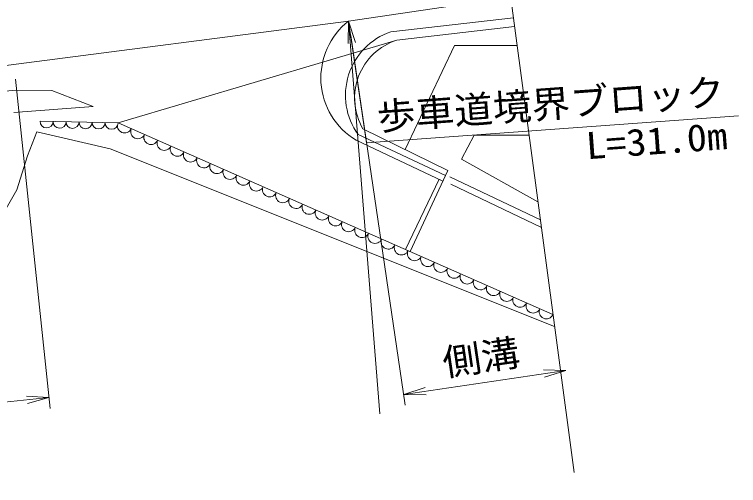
# Model space of a CAD drawing. Units: millimetres, scale not verified. Extents: x 40000 to 680000, y 20000 to 380000.
# Drawn here: x 487588 to 536700, y 289639 to 321610 of the extents above; entities that cross this region are included whole.
import ezdxf
from ezdxf.enums import TextEntityAlignment as Align

# ---------------------------------------------------------------- set-up
doc = ezdxf.new("R2010")
doc.units = ezdxf.units.MM
doc.header["$LTSCALE"] = 1000
for name, color, linetype, lineweight in [('M-BMK-OTRS', 5, 'Continuous', 13), ('M-STR-HTXT', 7, 'Continuous', 13), ('M-WORK', 1, 'Continuous', 13)]:
    doc.layers.add(name, color=color, linetype=linetype, lineweight=lineweight)
doc.styles.add('ＭＳ ゴシック', font='')
doc.styles.get('ＭＳ ゴシック').set_extended_font_data('MS Gothic')

# ---------------------------------------------------------------- blocks, each defined once
blk = doc.blocks.new('open_arrow')
at = {"color": 0, "linetype": 'Continuous', "lineweight": -2}
blk.add_lwpolyline([(7.5, 1.25), (0, 0), (7.5, -1.25)], dxfattribs=at)

msp = doc.modelspace()

# ---------------------------------------------------------------- linework, layer by layer
at = {"layer": 'M-BMK-OTRS'}
msp.add_line((513530, 319864), (494618, 314253), dxfattribs=at)
at = {"layer": 'M-STR-HTXT'}
for p, q in [((510392, 320176), (514099, 295085)), ((487668, 317228), (490005, 294868)), ((513989, 295827), (524985, 297452)), ((489927, 295614), (432779, 289639))]:
    msp.add_line(p, q, dxfattribs=at)
msp.add_lwpolyline([(510246, 321166), (511467, 312897), (536700, 314738)], dxfattribs=at)
at = {"layer": 'M-WORK'}
for p, q in [((525546, 290515), (517129, 353615)), ((521241, 322790), (510246, 321166)), ((521428, 321382), (513108, 320434)), ((510246, 321166), (484317, 317801)), ((512363, 294496), (510246, 321166)), ((521506, 320799), (513530, 319864)), ((517429, 319497), (514087, 312452)), ((521680, 319497), (517429, 319497)), ((484594, 316180), (487700, 316475)), ((487700, 316475), (490111, 316440)), ((490111, 316440), (492922, 315368)), ((492922, 315368), (487553, 314957)), ((489324, 314359), (494618, 314253)), ((494618, 314253), (524115, 301242)), ((516993, 311031), (511224, 313852)), ((488473, 312023), (489115, 313654)), ((489115, 313654), (494088, 312483)), ((516828, 310676), (510901, 313463)), ((518766, 313415), (517899, 311783)), ((522491, 313415), (518766, 313415)), ((516652, 310298), (510768, 313079)), ((494088, 312483), (524224, 300429)), ((487744, 309716), (488473, 312023)), ((517899, 311783), (523094, 308894)), ((516993, 311031), (514423, 305517)), ((514119, 305651), (516393, 310421)), ((523258, 307667), (517126, 310595)), ((523326, 307160), (517193, 310088)), ((486148, 306922), (487744, 309716))]:
    msp.add_line(p, q, dxfattribs=at)
for centre, radius, start, end in [((513285, 317302), 4916, 128.1933, 239.2), ((514596, 316128), 4556, 109.0567, 215.7972), ((514769, 315941), 4114, 107.5217, 210.5188), ((489765, 314350), 441, 178.8504, 358.8504), ((490648, 314333), 441, 178.8504, 358.8504), ((491530, 314315), 441, 178.8504, 358.8504), ((492412, 314297), 441, 178.8504, 358.8504), ((493295, 314280), 441, 178.8504, 358.8504), ((494177, 314262), 441, 178.8504, 358.8504), ((495065, 314056), 488, 156.197, 336.197), ((495959, 313662), 488, 156.197, 336.197), ((496853, 313267), 488, 156.197, 336.197), ((497747, 312873), 488, 156.197, 336.197), ((498640, 312479), 488, 156.197, 336.197), ((499534, 312084), 488, 156.197, 336.197), ((500428, 311690), 488, 156.197, 336.197), ((501322, 311296), 488, 156.197, 336.197), ((502216, 310902), 488, 156.197, 336.197), ((503110, 310507), 488, 156.197, 336.197), ((504004, 310113), 488, 156.197, 336.197), ((504897, 309719), 488, 156.197, 336.197), ((505791, 309324), 488, 156.197, 336.197), ((506685, 308930), 488, 156.197, 336.197), ((507579, 308536), 488, 156.197, 336.197), ((508473, 308142), 488, 156.197, 336.197), ((509367, 307747), 488, 156.197, 336.197), ((510260, 307353), 488, 156.197, 336.197), ((511154, 306959), 488, 156.197, 336.197), ((512048, 306564), 488, 156.197, 336.197), ((512942, 306170), 488, 156.197, 336.197), ((513836, 305776), 488, 156.197, 336.197), ((514730, 305382), 488, 156.197, 336.197), ((515624, 304987), 488, 156.197, 336.197), ((516517, 304593), 488, 156.197, 336.197), ((517411, 304199), 488, 156.197, 336.197), ((518305, 303804), 488, 156.197, 336.197), ((519199, 303410), 488, 156.197, 336.197), ((520093, 303016), 488, 156.197, 336.197), ((520987, 302622), 488, 156.197, 336.197), ((521880, 302227), 488, 156.197, 336.197), ((522774, 301833), 488, 156.197, 336.197), ((523668, 301439), 488, 156.197, 336.197)]:
    msp.add_arc(centre, radius, start, end, dxfattribs=at)

# ---------------------------------------------------------------- block references
at = {"layer": 'M-STR-HTXT', "xscale": 200, "yscale": 200}
for p, rotation in [((510246, 321166), 278.4), ((524985, 297452), 188.4), ((513989, 295827), 8.4), ((489927, 295614), 186)]:
    msp.add_blockref('open_arrow', p, dxfattribs=dict(at, rotation=rotation))

# ---------------------------------------------------------------- texts
at = {"layer": 'M-STR-HTXT', "style": 'ＭＳ ゴシック'}
for s, rotation, width, p in [('歩車道境界ブロック', 4.173, 1.05, (524066, 314066)), ('L=31.0m', 4.173, 1.1, (531240, 311582)), ('側溝', 8.405, 1.05, (519450, 296887))]:
    msp.add_text(s, height=1833, rotation=rotation, dxfattribs=dict(at, width=width)).set_placement(p, align=Align.BOTTOM_CENTER)

doc.saveas('drawing.dxf')
